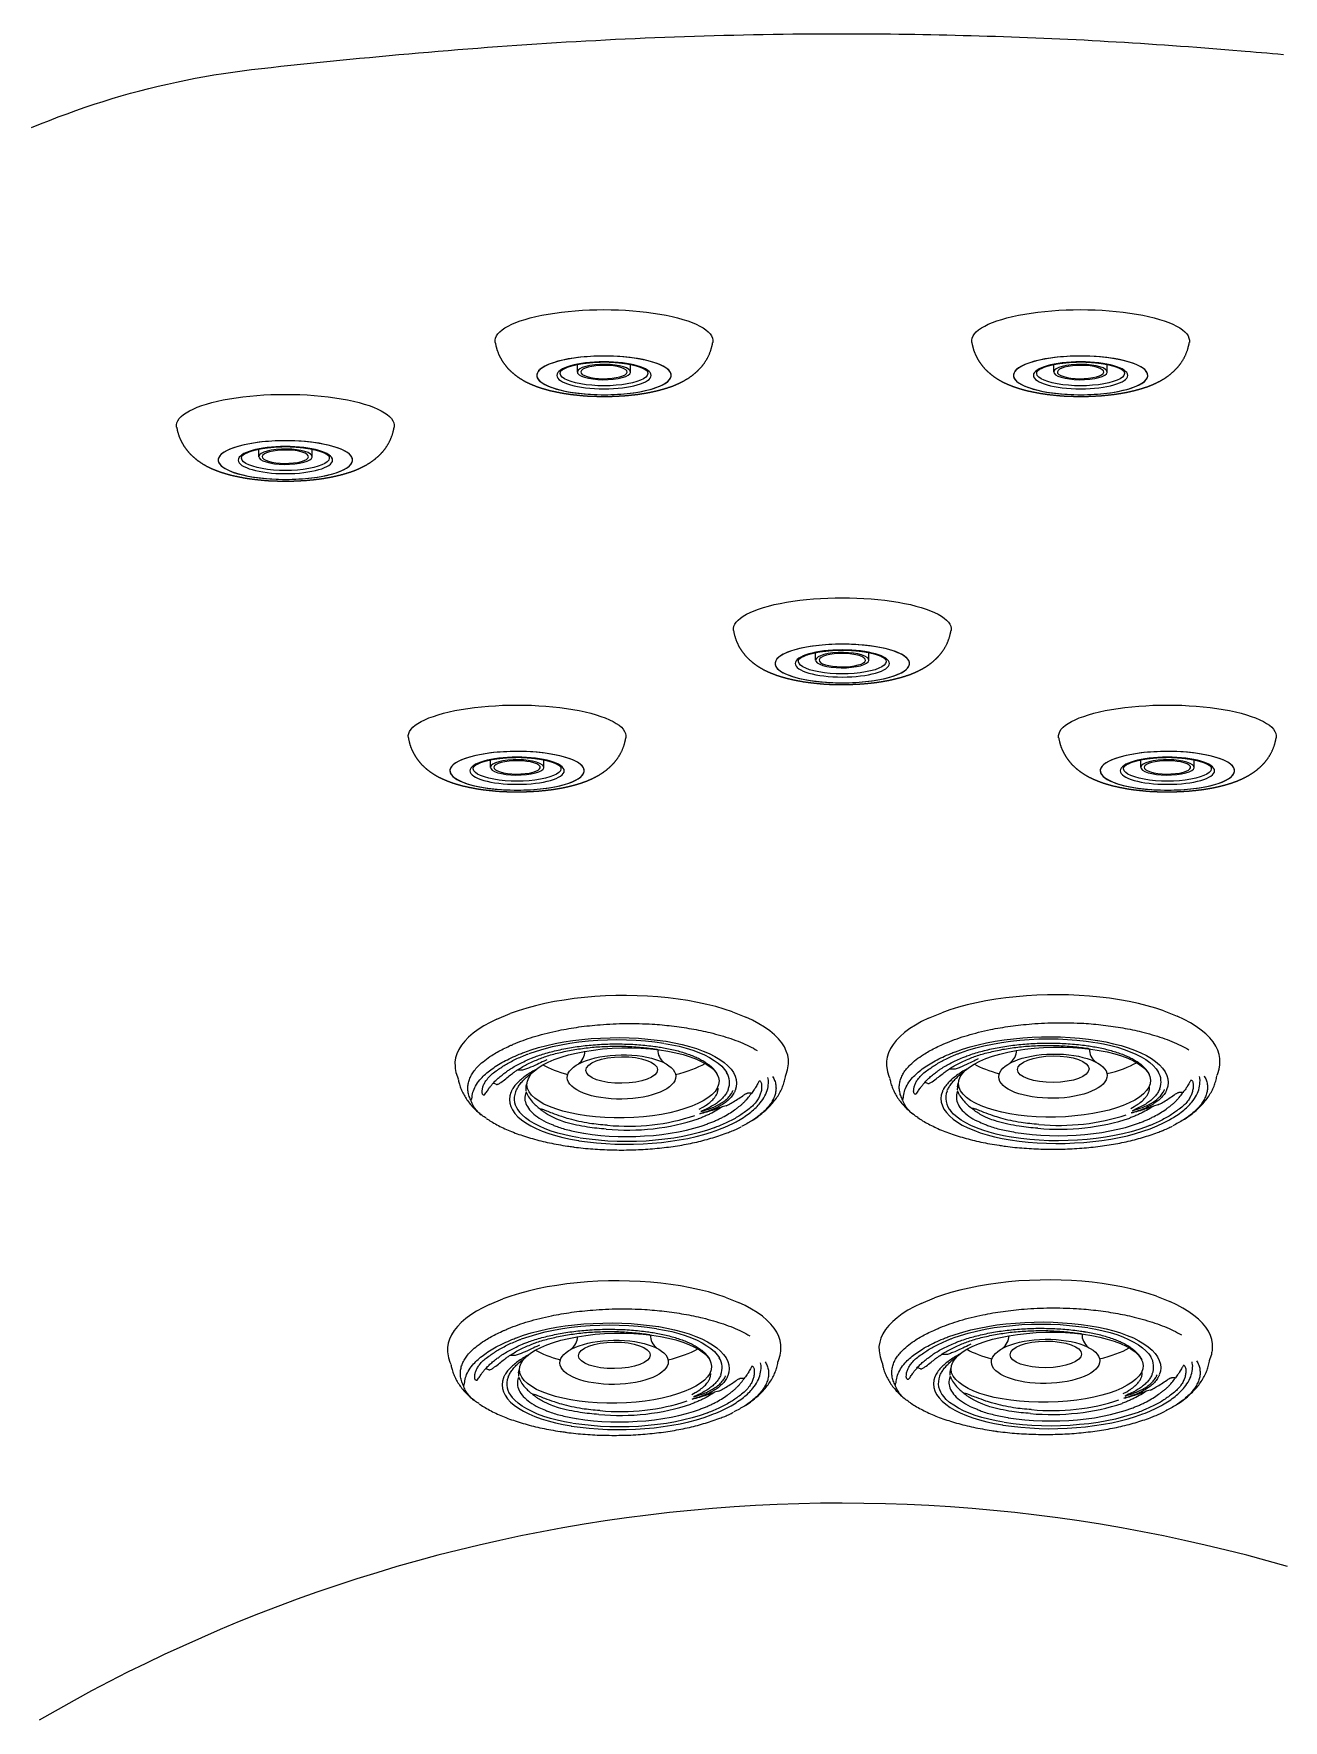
# Model space of a CAD drawing. Extents: x 941 to 1034, y 781 to 934.
# Drawn here: x 957.47 to 968.25, y 867.08 to 881.64 of the extents above; entities that cross this region are included whole.
import ezdxf

# ---------------------------------------------------------------- set-up
doc = ezdxf.new("R2010")
doc.units = 0
doc.header["$MEASUREMENT"] = 0
doc.linetypes.add('SLD-Solid', pattern=[0])
doc.layers.add('1', color=4, linetype='Continuous')
doc.layers.add('DIM', color=3, linetype='Continuous')

# ---------------------------------------------------------------- blocks, each defined once
blk = doc.blocks.new('MINIJET')
at = {"layer": '1', "color": 3}
for p, q in [((0.268, 0.23), (0.202, 0.23)), ((0.268, -0.23), (0.202, -0.23))]:
    blk.add_line(p, q, dxfattribs=at)
at = {"layer": '1', "color": 3, "extrusion": (2.34069e-18, 2.77556e-17, -1)}
for centre, major_axis, start_param, end_param in [((0, 0), (0, 0.94), 3.096514, 6.328264), ((0.297, 0), (0, 0.58), 1.213768, 7.496953), ((0.278, 0), (0, 0.379), 6.174551, 9.533412), ((0.268, 0), (0, 0.2), 1.213768, 7.496953)]:
    blk.add_ellipse(centre, major_axis=major_axis, ratio=0.28756, start_param=start_param, end_param=end_param, dxfattribs=at)
at = {"layer": '1', "color": 3, "extrusion": (2.34069e-18, -2.77556e-17, -1)}
for centre, major_axis, start_param, end_param in [((0.297, 0), (0, 0.58), 4.355360367553331, 10.63854567473292), ((0.268, 0), (0, 0.23), 1.213768, 7.496953)]:
    blk.add_ellipse(centre, major_axis=major_axis, ratio=0.28756, start_param=start_param, end_param=end_param, dxfattribs=at)
at = {"layer": '1', "color": 3, "extrusion": (2.34069e-18, -8.32667e-17, -1)}
blk.add_ellipse((0.297, 0), major_axis=(0, 0.407), ratio=0.28756, start_param=4.355360367553329, end_param=10.63854567473291, dxfattribs=at)
at = {"layer": '1', "color": 3}
for points, knots in [([(0.012, -0.939), (0.047, -0.932), (0.079, -0.923), (0.11, -0.911), (0.138, -0.898), (0.169, -0.881), (0.196, -0.862), (0.221, -0.843), (0.243, -0.824), (0.269, -0.796), (0.292, -0.769), (0.312, -0.742), (0.329, -0.716), (0.351, -0.678), (0.369, -0.64), (0.385, -0.602), (0.399, -0.565), (0.411, -0.527), (0.428, -0.467), (0.441, -0.406), (0.453, -0.343), (0.462, -0.279), (0.469, -0.213), (0.474, -0.162), (0.477, -0.11), (0.478, -0.057), (0.479, -0.005), (0.479, 0.048), (0.476, 0.111), (0.473, 0.174), (0.467, 0.236), (0.46, 0.297), (0.452, 0.348), (0.443, 0.399), (0.432, 0.448), (0.42, 0.496), (0.406, 0.543), (0.389, 0.593), (0.368, 0.642), (0.343, 0.692), (0.32, 0.73), (0.293, 0.768), (0.259, 0.807), (0.228, 0.837), (0.19, 0.867), (0.157, 0.888), (0.12, 0.907), (0.078, 0.923), (0.033, 0.935), (0.012, 0.939)], [1.258846, 1.258846, 1.28405, 1.309253, 1.334457, 1.359661, 1.389764, 1.419868, 1.449972, 1.480075, 1.522807, 1.565539, 1.60827, 1.651002, 1.715116, 1.779231, 1.843346, 1.90746, 1.971575, 2.071337, 2.171099, 2.270861, 2.370623, 2.470385, 2.54716, 2.623934, 2.700709, 2.777484, 2.854259, 2.947334, 3.040409, 3.133485, 3.22656, 3.306164, 3.385768, 3.465372, 3.544977, 3.624581, 3.7092, 3.79382, 3.87844, 3.94015, 4.001861, 4.063571, 4.110156, 4.15674, 4.191384, 4.226028, 4.260673, 4.295317, 4.310282, 4.310282]), ([(0.266, -0.377), (0.262, -0.375), (0.256, -0.369), (0.25, -0.361), (0.242, -0.35), (0.235, -0.335), (0.226, -0.316), (0.218, -0.293), (0.211, -0.268), (0.204, -0.238), (0.197, -0.205), (0.192, -0.17), (0.188, -0.132), (0.184, -0.092), (0.182, -0.052), (0.181, -0.01), (0.181, 0.031), (0.183, 0.073), (0.186, 0.113), (0.19, 0.152), (0.195, 0.189), (0.201, 0.224), (0.208, 0.256), (0.216, 0.285), (0.224, 0.31), (0.233, 0.332), (0.242, 0.349), (0.25, 0.361), (0.257, 0.37), (0.263, 0.375), (0.266, 0.377)], [5.178052, 5.178052, 5.268561, 5.359069, 5.444224, 5.529379, 5.614534, 5.70861, 5.802687, 5.896764, 5.997577, 6.09839, 6.199203, 6.302796, 6.406388, 6.50998, 6.614493, 6.719006, 6.823518, 6.927955, 7.032392, 7.136828, 7.2401, 7.343372, 7.446644, 7.546427, 7.646211, 7.745995, 7.837037, 7.928079, 8.019121, 8.102376, 8.102376])]:
    blk.add_open_spline(points, degree=1, knots=knots, dxfattribs=at)
blk = doc.blocks.new('*E12')
at = {"layer": '1', "color": 3, "linetype": 'SLD-Solid', "lineweight": 15}
blk.add_arc((2.109, -2.062), 0.0047, 145.5764, 153.9577, dxfattribs=at)
blk = doc.blocks.new('M')
at = {"layer": '1', "color": 3, "linetype": 'SLD-Solid', "lineweight": 15}
for p, q in [((0, 0), (-0.091, -0.001)), ((0.091, -0.002), (0, 0)), ((-0.934, -0.131), (-1.003, -0.156)), ((-0.86, -0.109), (-0.934, -0.131)), ((-0.784, -0.088), (-0.86, -0.109)), ((-0.704, -0.07), (-0.784, -0.088)), ((-0.622, -0.053), (-0.704, -0.07)), ((-0.537, -0.039), (-0.622, -0.053)), ((-0.451, -0.027), (-0.537, -0.039)), ((-0.362, -0.017), (-0.451, -0.027)), ((-0.273, -0.009), (-0.362, -0.017)), ((-0.182, -0.004), (-0.273, -0.009)), ((-0.091, -0.001), (-0.182, -0.004)), ((0.182, -0.006), (0.091, -0.002)), ((0.271, -0.012), (0.182, -0.006)), ((0.36, -0.02), (0.271, -0.012)), ((0.446, -0.031), (0.36, -0.02)), ((0.531, -0.044), (0.446, -0.031)), ((0.614, -0.059), (0.531, -0.044)), ((0.694, -0.077), (0.614, -0.059)), ((0.771, -0.096), (0.694, -0.077)), ((0.844, -0.117), (0.771, -0.096)), ((0.915, -0.14), (0.844, -0.117)), ((-1.231, -0.262), (-1.28, -0.293)), ((-1.177, -0.232), (-1.231, -0.262)), ((-1.118, -0.203), (-1.177, -0.232)), ((1.089, -0.214), (1.03, -0.186)), ((1.143, -0.243), (1.089, -0.214)), ((1.193, -0.274), (1.143, -0.243)), ((1.237, -0.306), (1.193, -0.274)), ((-1.424, -0.429), (-1.447, -0.465)), ((-1.396, -0.394), (-1.424, -0.429)), ((-1.363, -0.36), (-1.396, -0.394)), ((-1.324, -0.326), (-1.363, -0.36)), ((-1.28, -0.293), (-1.324, -0.326)), ((-0.758, -0.45), (-0.688, -0.432)), ((-0.688, -0.432), (-0.616, -0.415)), ((-0.639, -0.441), (-0.565, -0.426)), ((-0.616, -0.415), (-0.541, -0.401)), ((-0.565, -0.426), (-0.488, -0.412)), ((-0.541, -0.401), (-0.464, -0.389)), ((-0.488, -0.412), (-0.41, -0.401)), ((-0.464, -0.389), (-0.385, -0.38)), ((-0.41, -0.401), (-0.329, -0.392)), ((-0.385, -0.38), (-0.304, -0.372)), ((-0.329, -0.392), (-0.248, -0.386)), ((-0.304, -0.372), (-0.223, -0.367)), ((-0.248, -0.386), (-0.165, -0.382)), ((-0.223, -0.367), (-0.141, -0.364)), ((-0.165, -0.382), (-0.082, -0.381)), ((-0.141, -0.364), (-0.059, -0.363)), ((-0.082, -0.381), (0.001, -0.382)), ((-0.059, -0.363), (0.023, -0.365)), ((0.001, -0.382), (0.083, -0.386)), ((0.023, -0.365), (0.104, -0.369)), ((0.083, -0.386), (0.164, -0.392)), ((0.104, -0.369), (0.185, -0.376)), ((0.164, -0.392), (0.244, -0.401)), ((0.185, -0.376), (0.264, -0.384)), ((0.244, -0.401), (0.322, -0.412)), ((0.264, -0.384), (0.341, -0.395)), ((0.327, -0.413), (0.392, -0.425)), ((0.341, -0.395), (0.343, -0.395)), ((0.343, -0.395), (0.413, -0.408)), ((0.392, -0.425), (0.455, -0.438)), ((0.413, -0.408), (0.48, -0.423)), ((0.48, -0.423), (0.545, -0.439)), ((1.277, -0.339), (1.237, -0.306)), ((1.311, -0.373), (1.277, -0.339)), ((1.34, -0.407), (1.311, -0.373)), ((1.363, -0.443), (1.34, -0.407)), ((-1.475, -0.538), (-1.481, -0.575)), ((-1.481, -0.575), (-1.48, -0.612)), ((-1.464, -0.502), (-1.475, -0.538)), ((-1.447, -0.465), (-1.464, -0.502)), ((-0.886, -0.492), (-0.824, -0.47)), ((-0.841, -0.501), (-0.777, -0.479)), ((-0.824, -0.47), (-0.758, -0.45)), ((-0.777, -0.479), (-0.71, -0.459)), ((-0.732, -0.539), (-0.731, -0.539)), ((-0.688, -0.554), (-0.711, -0.566)), ((-0.71, -0.459), (-0.639, -0.441)), ((0.267, -0.465), (0.269, -0.465)), ((0.294, -0.447), (0.295, -0.447)), ((0.455, -0.438), (0.515, -0.454)), ((0.515, -0.454), (0.572, -0.472)), ((0.545, -0.439), (0.605, -0.458)), ((0.572, -0.472), (0.624, -0.492)), ((0.605, -0.458), (0.662, -0.479)), ((0.624, -0.492), (0.673, -0.513)), ((0.662, -0.479), (0.715, -0.501)), ((0.673, -0.513), (0.718, -0.536)), ((0.715, -0.501), (0.763, -0.526)), ((0.718, -0.536), (0.758, -0.56)), ((0.758, -0.56), (0.793, -0.585)), ((0.763, -0.526), (0.806, -0.551)), ((0.806, -0.551), (0.843, -0.578)), ((0.843, -0.578), (0.876, -0.606)), ((1.38, -0.479), (1.363, -0.443)), ((1.392, -0.515), (1.38, -0.479)), ((1.398, -0.552), (1.392, -0.515)), ((1.398, -0.589), (1.398, -0.552)), ((-1.48, -0.612), (-1.478, -0.63)), ((-1.478, -0.63), (-1.475, -0.646)), ((-1.475, -0.646), (-1.472, -0.665)), ((-1.472, -0.665), (-1.46, -0.702)), ((-1.46, -0.702), (-1.453, -0.718)), ((-0.903, -0.644), (-0.939, -0.643)), ((0.793, -0.585), (0.823, -0.611)), ((0.823, -0.611), (0.847, -0.639)), ((0.847, -0.639), (0.866, -0.665)), ((0.876, -0.606), (0.903, -0.635)), ((0.903, -0.635), (0.924, -0.665)), ((0.924, -0.665), (0.939, -0.696)), ((0.939, -0.696), (0.948, -0.726)), ((0.948, -0.726), (0.951, -0.758)), ((1.373, -0.695), (1.379, -0.679)), ((1.379, -0.679), (1.391, -0.642)), ((1.391, -0.642), (1.393, -0.623)), ((1.394, -0.623), (1.397, -0.607)), ((1.397, -0.607), (1.398, -0.589)), ((-1.147, -0.758), (-1.149, -0.761)), ((-1.123, -0.767), (-1.147, -0.758)), ((-1.007, -0.866), (-1.01, -0.897)), ((-0.998, -0.836), (-1.007, -0.866)), ((0.948, -0.789), (0.938, -0.82)), ((0.951, -0.758), (0.948, -0.789)), ((1.069, -0.844), (1.044, -0.844)), ((1.078, -0.845), (1.076, -0.847)), ((-1.01, -0.897), (-1.007, -0.928)), ((-1.007, -0.928), (-0.998, -0.958)), ((-0.998, -0.958), (-0.984, -0.988)), ((-0.984, -0.988), (-0.963, -1.017)), ((-0.963, -1.017), (-0.937, -1.046)), ((-0.901, -1.031), (-0.922, -1.007)), ((-0.742, -0.985), (-0.744, -0.98)), ((0.628, -0.981), (0.658, -0.965)), ((0.669, -1.011), (0.632, -1.021)), ((0.674, -0.986), (0.643, -1.002)), ((0.861, -0.952), (0.825, -0.961)), ((0.862, -0.951), (0.872, -0.946)), ((-1.209, -1.061), (-1.208, -1.061)), ((-0.937, -1.046), (-0.905, -1.073)), ((-0.905, -1.073), (-0.868, -1.1)), ((-0.871, -1.057), (-0.901, -1.031)), ((-0.836, -1.082), (-0.871, -1.057)), ((-0.868, -1.1), (-0.826, -1.125)), ((-0.796, -1.106), (-0.836, -1.082)), ((-0.826, -1.125), (-0.779, -1.148)), ((-0.751, -1.129), (-0.796, -1.106)), ((-0.779, -1.148), (-0.727, -1.17)), ((-0.703, -1.15), (-0.751, -1.129)), ((-0.65, -1.17), (-0.703, -1.15)), ((0.449, -1.176), (0.517, -1.162)), ((0.517, -1.162), (0.582, -1.145)), ((0.582, -1.145), (0.644, -1.127)), ((0.699, -1.163), (0.631, -1.183)), ((0.644, -1.127), (0.703, -1.107)), ((0.757, -1.143), (0.699, -1.163)), ((0.703, -1.107), (0.703, -1.106)), ((0.734, -1.179), (0.796, -1.157)), ((0.763, -1.141), (0.757, -1.143)), ((-0.727, -1.17), (-0.671, -1.191)), ((-0.671, -1.191), (-0.612, -1.209)), ((-0.593, -1.187), (-0.65, -1.17)), ((-0.612, -1.209), (-0.549, -1.226)), ((-0.533, -1.203), (-0.593, -1.187)), ((-0.549, -1.226), (-0.483, -1.24)), ((-0.47, -1.217), (-0.533, -1.203)), ((-0.483, -1.24), (-0.414, -1.252)), ((-0.405, -1.229), (-0.47, -1.217)), ((-0.414, -1.252), (-0.412, -1.253)), ((-0.412, -1.253), (-0.336, -1.263)), ((-0.322, -1.241), (-0.4, -1.23)), ((-0.37, -1.188), (-0.369, -1.188)), ((-0.369, -1.188), (-0.367, -1.189)), ((-0.367, -1.189), (-0.296, -1.199)), ((-0.336, -1.263), (-0.258, -1.272)), ((-0.242, -1.25), (-0.322, -1.241)), ((-0.296, -1.199), (-0.222, -1.207)), ((-0.258, -1.272), (-0.179, -1.278)), ((-0.161, -1.256), (-0.242, -1.25)), ((-0.222, -1.207), (-0.148, -1.213)), ((-0.179, -1.278), (-0.099, -1.282)), ((-0.079, -1.26), (-0.161, -1.256)), ((-0.148, -1.213), (-0.072, -1.216)), ((-0.099, -1.282), (-0.018, -1.284)), ((0.004, -1.261), (-0.079, -1.26)), ((-0.072, -1.216), (0.004, -1.217)), ((-0.018, -1.284), (0.062, -1.283)), ((0.004, -1.217), (0.081, -1.216)), ((0.087, -1.259), (0.004, -1.261)), ((0.062, -1.283), (0.143, -1.28)), ((0.081, -1.216), (0.157, -1.212)), ((0.169, -1.256), (0.087, -1.259)), ((0.143, -1.28), (0.223, -1.275)), ((0.157, -1.212), (0.232, -1.207)), ((0.251, -1.249), (0.169, -1.256)), ((0.223, -1.275), (0.302, -1.268)), ((0.232, -1.207), (0.306, -1.199)), ((0.331, -1.241), (0.251, -1.249)), ((0.302, -1.268), (0.38, -1.258)), ((0.306, -1.199), (0.378, -1.189)), ((0.41, -1.23), (0.331, -1.241)), ((0.378, -1.189), (0.449, -1.176)), ((0.38, -1.258), (0.456, -1.246)), ((0.487, -1.216), (0.41, -1.23)), ((0.456, -1.246), (0.529, -1.233)), ((0.56, -1.201), (0.487, -1.216)), ((0.529, -1.233), (0.601, -1.217)), ((0.631, -1.183), (0.56, -1.201)), ((0.601, -1.217), (0.669, -1.199)), ((0.669, -1.199), (0.734, -1.179))]:
    blk.add_line(p, q, dxfattribs=at)
at = {"layer": '1', "color": 3}
for centre, major_axis, ratio, start_param, end_param in [((-0.03, -0.754), (0.829, 0.015), 0.364496, 3.146563, 9.429748), ((-0.043, -0.703), (0.468, 0.006), 0.408212, 3.144742, 9.427927), ((-0.6, -0.482), (0.242, 0.002), 0.7, -0.725267, -0.007908), ((-0.041, -0.643), (0.309, 0.003), 0.371973, 3.142644, 9.425829), ((0.497, -0.478), (0.225, 0.002), 0.7, 3.068739, 3.858971), ((-0.012, -0.431), (0.829, 0.015), 0.364496, 3.679416, 4.068187), ((-0.012, -0.431), (0.829, 0.015), 0.364496, -1.024668, -0.591327)]:
    blk.add_ellipse(centre, major_axis=major_axis, ratio=ratio, start_param=start_param, end_param=end_param, dxfattribs=at)
at = {"layer": '1', "color": 3, "linetype": 'SLD-Solid', "lineweight": 15}
for centre, major_axis, ratio, start_param, end_param in [((-0.913, -0.645), (0.0096, 0.00008), 0.7, 0.155275, 0.272948), ((0.574, -0.752), (0.316, 0.003), 0.7, -0.280999, 0.394679), ((-1.152, -0.765), (0.00657, 0.00005), 0.7, 1.120631, 1.843929), ((-1.15, -0.763), (0.00681, 0.00005), 0.7, 1.126374, 1.762963), ((-1.15, -0.762), (0.00639, 0.00005), 0.7, 1.115946, 1.80729), ((-1.138, -0.763), (0.0112, 0.0001), 0.7, 2.477545, 2.524721), ((-1.116, -0.771), (0.00535, -0.00526), 1, 3.376627, 3.425003), ((-0.647, -0.89), (0.322, 0.003), 0.7, 2.864732, 3.67969), ((1.069, -0.848), (0.00706, 0.00006), 0.7, 0.271899, 1.628297), ((0.822, -0.962), (0.00164, 0.00167), 1, -0.438797, -0.309864), ((0.017, -0.169), (1.418, 0.011), 0.7, 4.571791, 5.14569), ((0.02, -0.199), (1.327, 0.011), 0.7, 4.567646, 5.149835)]:
    blk.add_ellipse(centre, major_axis=major_axis, ratio=ratio, start_param=start_param, end_param=end_param, dxfattribs=at)
for points, knots in [([(-0.985, -0.425), (-0.975, -0.42), (-0.938, -0.405), (-0.872, -0.379), (-0.782, -0.35), (-0.686, -0.324), (-0.591, -0.302), (-0.499, -0.285), (-0.41, -0.271), (-0.32, -0.26), (-0.221, -0.251), (-0.116, -0.244), (-0.004, -0.241), (0.11, -0.242), (0.214, -0.246), (0.307, -0.253), (0.363, -0.259), (0.39, -0.262)], [0, 0, 0, 0, 0.029367, 0.103767, 0.178168, 0.254729, 0.331291, 0.393306, 0.455321, 0.518568, 0.581815, 0.656275, 0.730735, 0.807359, 0.883982, 0.94187, 1, 1, 1, 1]), ([(0.39, -0.262), (0.419, -0.266), (0.477, -0.273), (0.561, -0.287), (0.643, -0.302), (0.728, -0.321), (0.815, -0.345), (0.903, -0.372), (0.985, -0.403), (1.062, -0.437), (1.107, -0.462), (1.129, -0.475)], [0, 0, 0, 0, 0.095674, 0.191347, 0.288728, 0.386109, 0.50594, 0.625771, 0.749064, 0.872357, 1, 1, 1, 1]), ([(-1.34, -0.911), (-1.346, -0.898), (-1.359, -0.87), (-1.369, -0.83), (-1.371, -0.79), (-1.365, -0.752), (-1.353, -0.714), (-1.334, -0.676), (-1.308, -0.64), (-1.272, -0.601), (-1.225, -0.56), (-1.156, -0.511), (-1.083, -0.47), (-1.02, -0.44), (-0.993, -0.428), (-0.985, -0.425)], [0, 0, 0, 0, 0.075379, 0.151309, 0.223329, 0.29535, 0.369104, 0.442862, 0.514729, 0.586967, 0.682119, 0.778071, 0.907999, 0.972873, 1, 1, 1, 1]), ([(-0.788, -0.529), (-0.78, -0.526), (-0.755, -0.517), (-0.71, -0.502), (-0.651, -0.486), (-0.589, -0.471), (-0.525, -0.457), (-0.459, -0.446), (-0.391, -0.436), (-0.322, -0.429), (-0.251, -0.423), (-0.18, -0.419), (-0.108, -0.417), (-0.036, -0.418), (0.036, -0.42), (0.107, -0.424), (0.176, -0.431), (0.239, -0.438), (0.278, -0.444), (0.294, -0.446)], [0, 0, 0, 0, 0.026275, 0.087966, 0.149698, 0.211464, 0.273267, 0.335105, 0.396973, 0.458867, 0.520782, 0.582712, 0.644652, 0.706595, 0.768535, 0.830464, 0.892377, 0.954267, 1, 1, 1, 1]), ([(-1.334, -0.886), (-1.333, -0.883), (-1.332, -0.861), (-1.323, -0.822), (-1.297, -0.768), (-1.261, -0.72), (-1.218, -0.678), (-1.172, -0.641), (-1.12, -0.605), (-1.061, -0.57), (-0.996, -0.538), (-0.938, -0.512), (-0.9, -0.497), (-0.887, -0.492)], [0, 0, 0, 0, 0.026712, 0.151413, 0.276447, 0.401159, 0.493498, 0.585836, 0.678075, 0.770318, 0.862284, 0.954116, 1, 1, 1, 1]), ([(-1.114, -0.643), (-1.089, -0.626), (-1.052, -0.6), (-0.993, -0.568), (-0.946, -0.545), (-0.904, -0.526), (-0.87, -0.512), (-0.853, -0.506), (-0.845, -0.503)], [0, 0, 0, 0, 0.337008, 0.50583, 0.674678, 0.843513, 0.927915, 1, 1, 1, 1]), ([(-1.035, -0.657), (-1.027, -0.651), (-1.007, -0.636), (-0.97, -0.614), (-0.924, -0.589), (-0.875, -0.565), (-0.829, -0.545), (-0.799, -0.533), (-0.788, -0.529)], [0, 0, 0, 0, 0.125672, 0.317663, 0.508626, 0.698715, 0.890112, 1, 1, 1, 1]), ([(-0.961, -0.657), (-0.959, -0.655), (-0.945, -0.645), (-0.916, -0.626), (-0.874, -0.602), (-0.827, -0.579), (-0.78, -0.558), (-0.747, -0.545), (-0.732, -0.539)], [0, 0, 0, 0, 0.039608, 0.239952, 0.439301, 0.636256, 0.836536, 1, 1, 1, 1]), ([(-0.711, -0.566), (-0.732, -0.576), (-0.777, -0.597), (-0.832, -0.622), (-0.873, -0.638), (-0.893, -0.644), (-0.901, -0.644), (-0.903, -0.644)], [0, 0, 0, 0, 0.322327, 0.718503, 0.892265, 0.972127, 1, 1, 1, 1]), ([(-0.887, -0.492), (-0.887, -0.492), (-0.887, -0.492), (-0.887, -0.492), (-0.886, -0.492)], [0, 0, 0, 0, 0.109067, 1, 1, 1, 1]), ([(-0.887, -0.492), (-0.887, -0.492), (-0.887, -0.492), (-0.887, -0.492), (-0.887, -0.492)], [0, 0, 0, 0, 0.154805, 1, 1, 1, 1]), ([(-0.731, -0.539), (-0.724, -0.536), (-0.699, -0.527), (-0.656, -0.513), (-0.599, -0.498), (-0.539, -0.484), (-0.477, -0.471), (-0.413, -0.461), (-0.348, -0.452), (-0.28, -0.445), (-0.212, -0.441), (-0.144, -0.438), (-0.074, -0.437), (-0.006, -0.438), (0.063, -0.442), (0.13, -0.447), (0.195, -0.454), (0.241, -0.46), (0.264, -0.464), (0.267, -0.465)], [0, 0, 0, 0, 0.027554, 0.091746, 0.155986, 0.220267, 0.284591, 0.348954, 0.413352, 0.477778, 0.542227, 0.606691, 0.671163, 0.735636, 0.8001, 0.864548, 0.928972, 0.98997, 1, 1, 1, 1]), ([(0.295, -0.447), (0.304, -0.448), (0.332, -0.453), (0.378, -0.462), (0.433, -0.475), (0.485, -0.49), (0.534, -0.506), (0.58, -0.523), (0.621, -0.542), (0.659, -0.562), (0.692, -0.583), (0.722, -0.605), (0.746, -0.628), (0.766, -0.651), (0.78, -0.671), (0.785, -0.683), (0.787, -0.688)], [0, 0, 0, 0, 0.032536, 0.10973, 0.186868, 0.263931, 0.340915, 0.417824, 0.494672, 0.571492, 0.648319, 0.725227, 0.802333, 0.879798, 0.95782, 1, 1, 1, 1]), ([(-1.452, -0.722), (-1.45, -0.733), (-1.445, -0.759), (-1.432, -0.798), (-1.414, -0.839), (-1.391, -0.88), (-1.364, -0.919), (-1.332, -0.958), (-1.295, -0.995), (-1.268, -1.018), (-1.254, -1.029)], [0, 0, 0, 0, 0.1000144, 0.225756, 0.3519621, 0.4790519, 0.6074395, 0.7375219, 0.8696622, 1, 1, 1, 1]), ([(-1.246, -0.835), (-1.245, -0.826), (-1.245, -0.808), (-1.237, -0.78), (-1.224, -0.752), (-1.203, -0.721), (-1.18, -0.695), (-1.15, -0.668), (-1.129, -0.653), (-1.114, -0.643)], [0, 0, 0, 0, 0.144102, 0.288177, 0.431944, 0.575712, 0.757525, 0.828809, 1, 1, 1, 1]), ([(-1.172, -0.783), (-1.166, -0.776), (-1.154, -0.76), (-1.129, -0.734), (-1.1, -0.707), (-1.069, -0.682), (-1.046, -0.665), (-1.036, -0.658)], [0, 0, 0, 0, 0.193412, 0.408503, 0.621237, 0.836748, 1, 1, 1, 1]), ([(-1.123, -0.767), (-1.122, -0.767), (-1.122, -0.767), (-1.12, -0.767), (-1.119, -0.768), (-1.114, -0.767), (-1.101, -0.762), (-1.078, -0.746), (-1.043, -0.72), (-1.015, -0.697), (-1.001, -0.686)], [0, 0, 0, 0, 0.006241, 0.007227, 0.014587, 0.028589, 0.070449, 0.262258, 0.646421, 1, 1, 1, 1]), ([(-1.001, -0.686), (-1.001, -0.686), (-0.99, -0.677), (-0.977, -0.668), (-0.964, -0.658), (-0.963, -0.658)], [0, 0, 0, 0, 0.006401, 0.954168, 1, 1, 1, 1]), ([(-0.786, -0.641), (-0.794, -0.646), (-0.818, -0.659), (-0.855, -0.683), (-0.895, -0.712), (-0.932, -0.744), (-0.964, -0.777), (-0.982, -0.804), (-0.992, -0.822), (-0.995, -0.829), (-0.997, -0.834), (-0.998, -0.835), (-0.998, -0.835)], [0.1589519, 0.1589519, 0.1589519, 0.1589519, 0.2189082, 0.346758, 0.4751575, 0.6035615, 0.754596, 0.905669, 0.9433962, 0.9811215, 0.9999977, 1, 1, 1, 1]), ([(-0.956, -0.828), (-0.956, -0.828), (-0.954, -0.823), (-0.949, -0.813), (-0.938, -0.793), (-0.925, -0.772), (-0.904, -0.747), (-0.88, -0.721), (-0.848, -0.692), (-0.823, -0.673), (-0.811, -0.665)], [0, 0, 0, 0, 0.0000306, 0.0744962, 0.1489695, 0.2980039, 0.3724874, 0.5215575, 0.6706687, 0.804032, 0.804032, 0.804032, 0.804032]), ([(1.089, -1.077), (1.09, -1.076), (1.111, -1.063), (1.146, -1.037), (1.193, -0.999), (1.235, -0.959), (1.271, -0.918), (1.302, -0.876), (1.328, -0.833), (1.348, -0.79), (1.362, -0.747), (1.37, -0.716), (1.372, -0.7), (1.372, -0.699)], [0, 0, 0, 0, 0.011075, 0.128358, 0.243715, 0.356861, 0.467679, 0.576202, 0.682584, 0.787058, 0.889908, 0.99144, 1, 1, 1, 1]), ([(1.261, -0.699), (1.268, -0.711), (1.281, -0.734), (1.29, -0.771), (1.292, -0.808), (1.287, -0.845), (1.274, -0.882), (1.255, -0.919), (1.229, -0.956), (1.197, -0.992), (1.169, -1.016), (1.155, -1.028)], [0, 0, 0, 0, 0.113502, 0.227834, 0.336279, 0.444726, 0.555781, 0.666843, 0.775057, 0.88383, 1, 1, 1, 1]), ([(1.227, -0.741), (1.226, -0.737), (1.226, -0.726), (1.223, -0.714), (1.221, -0.707)], [0, 0, 0, 0, 0.3359347, 1, 1, 1, 1]), ([(-1.225, -0.859), (-1.226, -0.859), (-1.227, -0.859), (-1.228, -0.86), (-1.23, -0.86), (-1.232, -0.86), (-1.236, -0.859), (-1.241, -0.855), (-1.244, -0.848), (-1.245, -0.84), (-1.246, -0.836), (-1.246, -0.835)], [0, 0, 0, 0, 0.01602, 0.035445, 0.054871, 0.08078, 0.12717, 0.274887, 0.583806, 0.893992, 1, 1, 1, 1]), ([(-1.226, -0.858), (-1.222, -0.853), (-1.21, -0.837), (-1.2, -0.821), (-1.193, -0.811)], [0, 0, 0, 0, 0.379141, 1, 1, 1, 1]), ([(-1.193, -0.811), (-1.192, -0.811), (-1.192, -0.81), (-1.191, -0.808), (-1.189, -0.805), (-1.186, -0.801), (-1.18, -0.793), (-1.175, -0.787), (-1.173, -0.783)], [0, 0, 0, 0, 0.035919, 0.106555, 0.177195, 0.318487, 0.601091, 1, 1, 1, 1]), ([(-0.87, -0.836), (-0.874, -0.855), (-0.882, -0.891), (-0.866, -0.946), (-0.83, -0.999), (-0.772, -1.048), (-0.707, -1.088), (-0.654, -1.109), (-0.634, -1.117)], [0, 0, 0, 0, 0.177735, 0.35547, 0.533205, 0.71094, 0.888675, 1, 1, 1, 1]), ([(-0.867, -0.794), (-0.868, -0.798), (-0.869, -0.807), (-0.869, -0.817), (-0.869, -0.822)], [0, 0, 0, 0, 0.42371, 1, 1, 1, 1]), ([(-0.869, -0.831), (-0.869, -0.831), (-0.868, -0.83), (-0.867, -0.83), (-0.864, -0.838), (-0.858, -0.852), (-0.843, -0.881), (-0.824, -0.904), (-0.811, -0.92)], [0, 0, 0, 0, 0.000257, 0.036334, 0.144253, 0.358235, 0.572789, 1, 1, 1, 1]), ([(-0.867, -0.794), (-0.866, -0.785), (-0.864, -0.774), (-0.86, -0.763), (-0.859, -0.761)], [0, 0, 0, 0, 0.3572691, 0.4544643, 0.4544643, 0.4544643, 0.4544643]), ([(0.643, -1.002), (0.673, -0.993), (0.721, -0.978), (0.776, -0.953), (0.817, -0.931), (0.854, -0.905), (0.886, -0.875), (0.904, -0.85), (0.914, -0.833), (0.917, -0.825), (0.919, -0.821), (0.92, -0.819), (0.92, -0.819)], [0, 0, 0, 0, 0.218908, 0.346758, 0.475158, 0.603561, 0.754596, 0.905669, 0.943396, 0.981121, 0.999998, 1, 1, 1, 1]), ([(0.938, -0.821), (0.937, -0.822), (0.936, -0.827), (0.932, -0.834), (0.923, -0.852), (0.905, -0.877), (0.874, -0.908), (0.838, -0.935), (0.799, -0.958), (0.745, -0.985), (0.699, -1.001), (0.669, -1.011)], [0, 0, 0, 0, 0.0187738, 0.0563476, 0.0938864, 0.2442892, 0.3947292, 0.5226703, 0.6514061, 0.779526, 1, 1, 1, 1]), ([(0.878, -0.813), (0.878, -0.813), (0.876, -0.818), (0.871, -0.828), (0.86, -0.848), (0.846, -0.867), (0.826, -0.89), (0.802, -0.912), (0.767, -0.938), (0.725, -0.963), (0.691, -0.978), (0.674, -0.986)], [0, 0, 0, 0, 0.000031, 0.074497, 0.14897, 0.298004, 0.372488, 0.521558, 0.670669, 0.835334, 1, 1, 1, 1]), ([(0.759, -0.883), (0.764, -0.877), (0.772, -0.867), (0.782, -0.848), (0.788, -0.83), (0.791, -0.813), (0.791, -0.804), (0.791, -0.799)], [0, 0, 0, 0, 0.2370068, 0.3895674, 0.6949044, 0.847454, 1, 1, 1, 1]), ([(0.796, -1.157), (0.823, -1.146), (0.876, -1.125), (0.931, -1.098), (0.98, -1.071), (1.025, -1.043), (1.076, -1.006), (1.12, -0.967), (1.162, -0.921), (1.198, -0.867), (1.223, -0.804), (1.225, -0.762), (1.227, -0.741)], [0, 0, 0, 0, 0.099686, 0.199319, 0.230421, 0.322801, 0.415179, 0.507539, 0.5999, 0.733139, 0.866784, 1, 1, 1, 1]), ([(0.873, -0.946), (0.887, -0.939), (0.916, -0.923), (0.958, -0.896), (0.996, -0.871), (1.021, -0.853), (1.035, -0.846), (1.04, -0.844), (1.043, -0.844), (1.044, -0.844), (1.044, -0.844)], [0, 0, 0, 0, 0.235356, 0.518357, 0.801279, 0.944189, 0.976328, 0.9876, 0.993788, 1, 1, 1, 1]), ([(0.954, -0.972), (0.954, -0.972), (0.957, -0.97), (0.963, -0.965), (0.972, -0.958), (0.985, -0.948), (1.002, -0.934), (1.021, -0.915), (1.045, -0.89), (1.063, -0.867), (1.075, -0.849), (1.078, -0.845)], [0, 0, 0, 0, 0.000714, 0.073392, 0.109721, 0.182421, 0.327724, 0.473063, 0.618482, 0.909311, 1, 1, 1, 1]), ([(1.167, -0.777), (1.167, -0.788), (1.167, -0.811), (1.159, -0.844), (1.146, -0.877), (1.125, -0.912), (1.102, -0.94), (1.072, -0.968), (1.051, -0.984), (1.036, -0.995)], [0, 0, 0, 0, 0.144102, 0.288177, 0.431944, 0.575712, 0.757525, 0.828809, 1, 1, 1, 1]), ([(1.114, -0.794), (1.114, -0.795), (1.113, -0.796), (1.112, -0.798), (1.11, -0.8), (1.107, -0.805), (1.101, -0.815), (1.091, -0.829), (1.082, -0.839), (1.078, -0.845)], [0, 0, 0, 0, 0.020739, 0.061523, 0.102309, 0.183889, 0.34706, 0.673517, 1, 1, 1, 1]), ([(1.147, -0.737), (1.143, -0.744), (1.132, -0.764), (1.121, -0.783), (1.114, -0.794)], [0, 0, 0, 0, 0.3791413, 1, 1, 1, 1]), ([(1.147, -0.737), (1.147, -0.737), (1.148, -0.736), (1.15, -0.737), (1.152, -0.737), (1.154, -0.738), (1.157, -0.742), (1.162, -0.749), (1.166, -0.76), (1.167, -0.77), (1.167, -0.775), (1.167, -0.777)], [0, 0, 0, 0, 0.01602, 0.035445, 0.054871, 0.08078, 0.12717, 0.274887, 0.583806, 0.893992, 1, 1, 1, 1]), ([(-1.34, -0.911), (-1.34, -0.906), (-1.339, -0.898), (-1.335, -0.889), (-1.334, -0.886)], [0, 0, 0, 0, 0.664107, 1, 1, 1, 1]), ([(-1.29, -0.995), (-1.297, -0.987), (-1.314, -0.967), (-1.33, -0.938), (-1.337, -0.919), (-1.34, -0.911)], [0, 0, 0, 0, 0.32393, 0.749492, 1, 1, 1, 1]), ([(-1.21, -1.06), (-1.223, -1.052), (-1.25, -1.034), (-1.276, -1.012), (-1.287, -0.998), (-1.29, -0.995)], [0, 0, 0, 0, 0.434001, 0.888952, 1, 1, 1, 1]), ([(-0.811, -0.92), (-0.802, -0.93), (-0.782, -0.951), (-0.757, -0.97), (-0.744, -0.98)], [0, 0, 0, 0, 0.4978509, 1, 1, 1, 1]), ([(-0.744, -0.98), (-0.744, -0.98), (-0.743, -0.979), (-0.739, -0.978), (-0.73, -0.98), (-0.713, -0.985), (-0.685, -0.997), (-0.635, -1.016), (-0.571, -1.04), (-0.519, -1.056), (-0.497, -1.062)], [0, 0, 0, 0, 0.0002, 0.025236, 0.067323, 0.141073, 0.266748, 0.470502, 0.778091, 1, 1, 1, 1]), ([(-0.524, -1.095), (-0.545, -1.088), (-0.595, -1.071), (-0.653, -1.043), (-0.696, -1.018), (-0.719, -1.002), (-0.731, -0.992), (-0.738, -0.987), (-0.741, -0.985), (-0.742, -0.984)], [0, 0, 0, 0, 0.230758, 0.545346, 0.74943, 0.872578, 0.942678, 0.980397, 1, 1, 1, 1]), ([(0.825, -0.961), (0.815, -0.968), (0.787, -0.987), (0.747, -1.009), (0.71, -1.027), (0.683, -1.039), (0.661, -1.049), (0.638, -1.058), (0.627, -1.062), (0.621, -1.065), (0.621, -1.065)], [0, 0, 0, 0, 0.182479, 0.479936, 0.628519, 0.702783, 0.8514, 0.925684, 0.999996, 1, 1, 1, 1]), ([(0.632, -1.021), (0.654, -1.015), (0.697, -1.004), (0.746, -0.988), (0.783, -0.975), (0.804, -0.967), (0.82, -0.963), (0.825, -0.961)], [0, 0, 0, 0, 0.334114, 0.669312, 0.80065, 0.932519, 1, 1, 1, 1]), ([(0.658, -0.965), (0.669, -0.958), (0.695, -0.942), (0.731, -0.915), (0.75, -0.894), (0.759, -0.883)], [0, 0, 0, 0, 0.243936, 0.619578, 1, 1, 1, 1]), ([(0.703, -1.106), (0.715, -1.102), (0.737, -1.093), (0.769, -1.08), (0.8, -1.066), (0.839, -1.046), (0.885, -1.02), (0.925, -0.994), (0.946, -0.978), (0.952, -0.973)], [0, 0, 0, 0, 0.112765, 0.225721, 0.338638, 0.45164, 0.677601, 0.903593, 1, 1, 1, 1]), ([(1.036, -0.995), (1.011, -1.013), (0.974, -1.04), (0.915, -1.073), (0.867, -1.097), (0.825, -1.116), (0.791, -1.13), (0.775, -1.136), (0.767, -1.139)], [0, 0, 0, 0, 0.337008, 0.50583, 0.674678, 0.843513, 0.927915, 1, 1, 1, 1]), ([(-1.209, -1.061), (-1.196, -1.07), (-1.167, -1.089), (-1.119, -1.116), (-1.065, -1.143), (-1.007, -1.169), (-0.945, -1.193), (-0.88, -1.215), (-0.811, -1.236), (-0.739, -1.255), (-0.665, -1.272), (-0.588, -1.287), (-0.521, -1.298), (-0.479, -1.304), (-0.464, -1.306)], [0, 0, 0, 0, 0.074591, 0.161112, 0.246996, 0.333324, 0.42023, 0.507675, 0.595605, 0.683955, 0.772643, 0.861576, 0.950652, 1, 1, 1, 1]), ([(-0.634, -1.117), (-0.623, -1.122), (-0.581, -1.14), (-0.492, -1.165), (-0.411, -1.18), (-0.37, -1.188)], [0, 0, 0, 0, 0.157416, 0.578708, 1, 1, 1, 1]), ([(-0.335, -1.136), (-0.368, -1.13), (-0.434, -1.119), (-0.494, -1.103), (-0.524, -1.095)], [0, 0, 0, 0, 0.496228, 1, 1, 1, 1]), ([(-0.497, -1.062), (-0.469, -1.07), (-0.412, -1.085), (-0.35, -1.095), (-0.319, -1.101)], [0, 0, 0, 0, 0.496249, 1, 1, 1, 1]), ([(-0.174, -1.153), (-0.201, -1.151), (-0.256, -1.147), (-0.308, -1.14), (-0.335, -1.136)], [0, 0, 0, 0, 0.4977301, 1, 1, 1, 1]), ([(-0.319, -1.101), (-0.294, -1.104), (-0.244, -1.111), (-0.192, -1.115), (-0.166, -1.117)], [0, 0, 0, 0, 0.497728, 1, 1, 1, 1]), ([(0.621, -1.065), (0.621, -1.065), (0.62, -1.065), (0.62, -1.065), (0.619, -1.065)], [0, 0, 0, 0, 0.029714, 1, 1, 1, 1]), ([(0.703, -1.106), (0.703, -1.106), (0.702, -1.107), (0.702, -1.107), (0.701, -1.107)], [0, 0, 0, 0, 0.00172, 1, 1, 1, 1]), ([(0.767, -1.139), (0.766, -1.139), (0.765, -1.14), (0.764, -1.14), (0.763, -1.141), (0.763, -1.141)], [0, 0, 0, 0, 0.339988, 0.524939, 1, 1, 1, 1]), ([(0.796, -1.157), (0.796, -1.157), (0.796, -1.157), (0.796, -1.157), (0.796, -1.157)], [0, 0, 0, 0, 0.8356, 1, 1, 1, 1]), ([(0.901, -1.174), (0.916, -1.168), (0.947, -1.155), (0.974, -1.141), (0.989, -1.134)], [0, 0, 0, 0, 0.475493, 1, 1, 1, 1]), ([(1.155, -1.028), (1.152, -1.031), (1.131, -1.049), (1.079, -1.085), (1.023, -1.115), (0.992, -1.132)], [0, 0, 0, 0, 0.076495, 0.484239, 1, 1, 1, 1]), ([(-0.464, -1.307), (-0.46, -1.307), (-0.43, -1.311), (-0.373, -1.318), (-0.291, -1.325), (-0.209, -1.33), (-0.126, -1.333), (-0.043, -1.334), (0.041, -1.333), (0.123, -1.33), (0.205, -1.325), (0.285, -1.317), (0.364, -1.308), (0.441, -1.297), (0.516, -1.284), (0.589, -1.269), (0.661, -1.252), (0.73, -1.233), (0.797, -1.212), (0.854, -1.192), (0.887, -1.179), (0.901, -1.173)], [0, 0, 0, 0, 0.008425, 0.064388, 0.120568, 0.17691, 0.233345, 0.289786, 0.346148, 0.402364, 0.458374, 0.514135, 0.569591, 0.624664, 0.679957, 0.735663, 0.791743, 0.848146, 0.904805, 0.961644, 1, 1, 1, 1])]:
    blk.add_open_spline(points, degree=3, knots=knots, dxfattribs=at)
at = {"layer": 'DIM'}
for p, q in [((0.915, -0.14), (1.03, -0.186)), ((-1.118, -0.203), (-1.003, -0.156))]:
    blk.add_line(p, q, dxfattribs=at)
at = {"xscale": 0.4033039403454456, "yscale": 0.5761484862077708, "zscale": 0.4033039403454455, "rotation": 270.4546423772115}
blk.add_blockref('*E12', (-0.046, 0), dxfattribs=at)
blk = doc.blocks.new('ENVOY')
at = {"layer": '1', "color": 3, "linetype": 'Continuous'}
for points in [[(16.072, 79.259), (16.148, 79.291), (16.225, 79.321), (16.301, 79.351), (16.378, 79.379), (16.455, 79.407), (16.533, 79.434), (16.611, 79.46), (16.689, 79.485), (16.767, 79.509), (16.846, 79.532), (16.925, 79.555), (17.005, 79.576), (17.084, 79.596), (17.164, 79.616), (17.244, 79.635), (17.324, 79.652), (17.404, 79.669), (17.485, 79.685), (17.566, 79.7), (17.646, 79.713), (17.727, 79.726), (17.809, 79.738), (17.89, 79.749), (17.971, 79.759), (18.055, 79.769), (18.139, 79.778), (18.224, 79.788), (18.309, 79.797), (18.394, 79.806), (18.479, 79.815), (18.563, 79.823), (18.648, 79.832), (18.733, 79.84), (18.818, 79.849), (18.903, 79.857), (18.988, 79.865), (19.073, 79.873), (19.158, 79.881), (19.243, 79.889), (19.327, 79.896), (19.412, 79.904), (19.497, 79.911), (19.582, 79.918), (19.667, 79.925), (19.752, 79.932), (19.837, 79.939), (19.923, 79.945), (20.008, 79.952), (20.093, 79.958), (20.177, 79.964), (20.262, 79.97), (20.347, 79.976), (20.432, 79.982), (20.517, 79.988), (20.602, 79.993), (20.687, 79.998), (20.772, 80.003), (20.857, 80.008), (20.942, 80.012), (21.027, 80.017), (21.112, 80.021), (21.197, 80.025), (21.282, 80.029), (21.367, 80.033), (21.452, 80.036), (21.537, 80.04), (21.622, 80.043), (21.708, 80.046), (21.793, 80.048), (21.878, 80.051), (21.963, 80.054), (22.048, 80.056), (22.133, 80.058), (22.218, 80.06), (22.303, 80.062), (22.388, 80.063), (22.473, 80.064), (22.559, 80.066), (22.644, 80.067), (22.729, 80.067), (22.814, 80.068), (22.899, 80.069), (23.069, 80.069)], [(23.069, 80.069), (23.139, 80.069), (23.209, 80.069), (23.278, 80.068), (23.348, 80.068), (23.417, 80.067), (23.487, 80.067), (23.557, 80.066), (23.626, 80.065), (23.696, 80.064), (23.765, 80.063), (23.835, 80.062), (23.905, 80.06), (23.974, 80.059), (24.044, 80.057), (24.114, 80.055), (24.183, 80.054), (24.253, 80.052), (24.322, 80.049), (24.392, 80.047), (24.461, 80.045), (24.531, 80.042), (24.601, 80.04), (24.67, 80.037), (24.74, 80.034), (24.809, 80.031), (24.879, 80.028), (24.948, 80.025), (25.018, 80.022), (25.088, 80.018), (25.157, 80.015), (25.227, 80.011), (25.296, 80.007), (25.366, 80.003), (25.435, 79.999), (25.505, 79.995), (25.574, 79.991), (25.644, 79.987), (25.713, 79.982), (25.783, 79.977), (25.852, 79.973), (25.921, 79.968), (25.991, 79.963), (26.06, 79.958), (26.13, 79.953), (26.199, 79.947), (26.269, 79.942), (26.338, 79.936), (26.408, 79.931), (26.547, 79.919)], [(26.547, 79.919), (26.594, 79.915), (26.642, 79.911), (26.689, 79.907), (26.736, 79.903), (26.784, 79.899), (26.831, 79.895), (26.878, 79.891)]]:
    blk.add_lwpolyline(points, dxfattribs=at)
at = {"layer": '1', "color": 2, "linetype": 'Continuous'}
for points in [[(23.069, 67.385), (22.882, 67.384), (22.696, 67.38), (22.509, 67.374), (22.322, 67.365), (22.136, 67.353), (21.95, 67.339), (21.763, 67.323), (21.578, 67.304), (21.393, 67.282), (21.208, 67.258), (21.024, 67.232), (20.841, 67.203), (20.658, 67.172), (20.476, 67.138), (20.295, 67.102), (20.115, 67.064), (19.935, 67.023), (19.757, 66.98), (19.579, 66.935), (19.402, 66.887), (19.226, 66.837), (19.051, 66.785), (18.878, 66.731), (18.706, 66.675), (18.535, 66.616), (18.365, 66.556), (18.197, 66.493), (18.03, 66.429), (17.865, 66.363), (17.7, 66.294), (17.538, 66.224), (17.376, 66.152), (17.216, 66.078), (17.058, 66.002), (16.9, 65.925), (16.745, 65.845), (16.59, 65.764), (16.438, 65.682), (16.136, 65.511)], [(26.913, 66.837), (26.738, 66.887), (26.561, 66.935), (26.383, 66.98), (26.204, 67.023), (26.024, 67.064), (25.844, 67.102), (25.662, 67.138), (25.48, 67.172), (25.298, 67.203), (25.114, 67.232), (24.93, 67.259), (24.746, 67.282), (24.561, 67.304), (24.376, 67.323), (24.19, 67.339), (24.003, 67.353), (23.817, 67.365), (23.63, 67.374), (23.443, 67.38), (23.069, 67.385)]]:
    blk.add_lwpolyline(points, dxfattribs=at)
at = {"layer": '1'}
for p in [(24.932, 71.774), (21.207, 71.767), (21.143, 69.304), (24.868, 69.312)]:
    blk.add_blockref('M', p, dxfattribs=at)
at = {"layer": 'DIM', "rotation": 270}
for p in [(21.013, 77.417), (25.127, 77.417), (18.263, 76.686), (23.07, 74.93), (20.263, 74.004), (25.877, 74.004)]:
    blk.add_blockref('MINIJET', p, dxfattribs=at)

msp = doc.modelspace()

# ---------------------------------------------------------------- block references
at = {"layer": '1'}
msp.add_blockref('ENVOY', (941.378, 801.568), dxfattribs=at)

doc.saveas('drawing.dxf')
